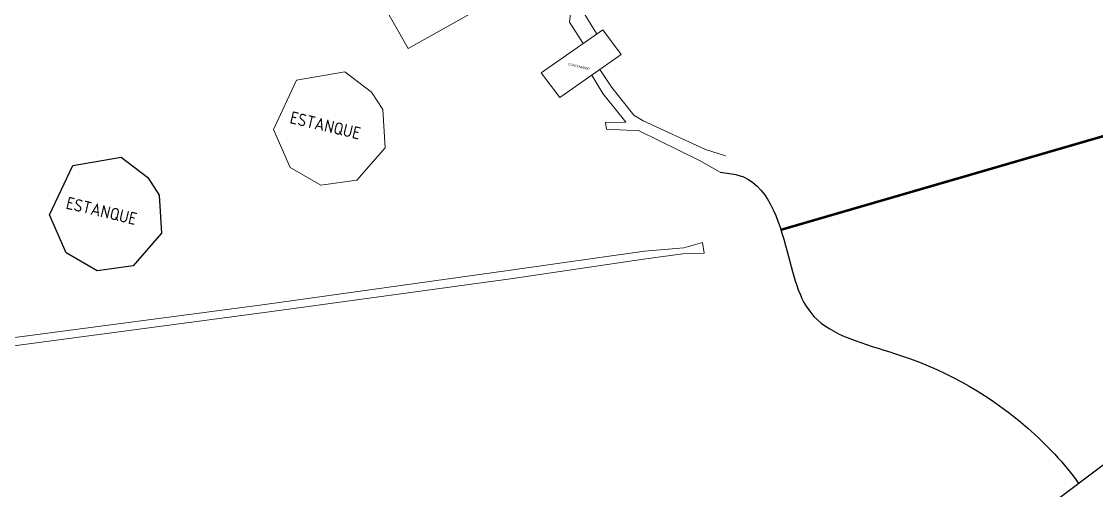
# Model space of a CAD drawing. Header units: inches. Extents: x 725.5 to 800.4, y -655.3 to -591.9.
# Drawn here: x 771.78 to 789.01, y -631.18 to -623.67 of the extents above; entities that cross this region are included whole.
import ezdxf

# ---------------------------------------------------------------- set-up
doc = ezdxf.new("R2010")
doc.units = ezdxf.units.IN
doc.header["$MEASUREMENT"] = 0
doc.linetypes.add('CONTINUA', pattern=[0])
for name, color, linetype in [('A_TEXTOLOCAL', 3, 'Continuous'), ('AGUA', 7, 'Continuous'), ('BARRERA', 7, 'Continuous'), ('CERCO', 7, 'Continuous'), ('ESTANQUE-AGUA', 7, 'Continuous'), ('LMAM', 7, 'Continuous')]:
    doc.layers.add(name, color=color, linetype=linetype)
doc.layers.add('ACHUTECH', color=24, linetype='Continuous', lineweight=18)
doc.styles.get("Standard").update_dxf_attribs({"font": 'isocp2.shx'})
doc.styles.add('TEXTO-100', font='romans.shx', dxfattribs={"height": 0.15})
doc.linetypes.add('ZIGZAG', pattern='A,0.00254,-5.08,[131,ltypeshp.shx,S=5.08,R=0,X=-5.08,Y=0],-10.16,[131,ltypeshp.shx,S=5.08,R=180,X=5.08,Y=0],-5.08', length=20.32254)

msp = doc.modelspace()

# ---------------------------------------------------------------- linework, layer by layer
at = {"layer": 'ACHUTECH', "color": 7, "linetype": 'CONTINUA', "lineweight": 13, "ltscale": 500}
for p, q in [((777.976, -624.1), (773.296, -615.842)), ((777.976, -624.1), (781.039, -622.385)), ((780.593, -623.393), (780.562, -623.678)), ((780.562, -623.678), (780.781, -624.019)), ((781.05, -624.435), (781.238, -624.726)), ((781.238, -624.726), (781.592, -625.17)), ((781.592, -625.17), (781.74, -625.259)), ((781.137, -625.283), (781.462, -625.281)), ((781.155, -625.393), (781.137, -625.283)), ((782.742, -625.715), (781.74, -625.259)), ((781.74, -625.259), (782.742, -625.715)), ((781.474, -625.408), (781.155, -625.393)), ((781.668, -625.411), (781.474, -625.408)), ((781.668, -625.411), (782.646, -625.891)), ((782.646, -625.891), (781.668, -625.411)), ((783.059, -625.819), (782.742, -625.715)), ((782.742, -625.715), (783.059, -625.819)), ((782.646, -625.891), (782.978, -626.083)), ((782.978, -626.083), (782.646, -625.891))]:
    msp.add_line(p, q, dxfattribs=at)
at = {"layer": 'ACHUTECH', "color": 7, "linetype": 'CONTINUA', "lineweight": 13, "ltscale": 500, "elevation": 0.394}
for points in [[(781.347, -620.459), (781.072, -622.322), (781.181, -622.382), (780.768, -623.132), (780.782, -623.512), (780.994, -623.862)], [(780.921, -624.525), (781.098, -624.819), (781.462, -625.281), (781.462, -625.281)]]:
    msp.add_lwpolyline(points, dxfattribs=at)
at = {"layer": 'ACHUTECH', "color": 7, "linetype": 'CONTINUA', "lineweight": 13, "ltscale": 500}
for points in [[(781.096, -623.799), (780.11, -624.489), (780.404, -624.887), (781.389, -624.197)], [(781.096, -623.799), (780.11, -624.489), (780.404, -624.887), (781.389, -624.197)], [(779.576, -627.655), (775.679, -628.198), (771.549, -628.742), (769.861, -628.967), (768.054, -629.204), (766.083, -629.473), (765.121, -629.621), (765.124, -629.753), (766.09, -629.624), (768.076, -629.357), (769.859, -629.12), (771.574, -628.871), (775.712, -628.322), (779.615, -627.79), (781.785, -627.468), (782.379, -627.39), (782.719, -627.376), (782.693, -627.207), (782.395, -627.291), (781.766, -627.347)]]:
    msp.add_lwpolyline(points, close=True, dxfattribs=at)
msp.add_lwpolyline([(776.962, -624.472), (777.391, -624.797), (777.572, -625.078), (777.608, -625.689), (777.153, -626.209), (776.577, -626.291), (776.083, -626.005), (775.816, -625.395), (776.187, -624.605), (776.962, -624.472)], dxfattribs=at)
msp.add_open_spline([(782.705, -596.893), (783.1, -597.77), (783.722, -599.148), (784.608, -601.112), (785.765, -602.63), (786.949, -604.583), (787.894, -606.717), (789.414, -608.648), (790.487, -609.57), (792.047, -610.871), (790.594, -611.079), (790.61, -611.839), (789.946, -612.183), (789.834, -613.204), (789.416, -614.235), (788.928, -616.061), (790.86, -618.561), (791.541, -621.735), (793.006, -624.796), (791.989, -627.164), (791.88, -629.61), (792.73, -630.962), (793.244, -631.628)], degree=3, knots=[0, 0, 0, 0, 14.652668, 23.041862, 32.649684, 43.600871, 57.638886, 68.547684, 78.954483, 83.959432, 89.656571, 91.327653, 94.46816, 99.436951, 105.770982, 111.863227, 126.922298, 148.951937, 162.946382, 175.216126, 186.334255, 198.821369, 198.821369, 198.821369, 198.821369], dxfattribs=at)
at = {"layer": 'AGUA', "const_width": 0.0394}
msp.add_lwpolyline([(792.613, -624.584), (791.695, -624.834), (790.606, -625.104), (789.472, -625.4), (783.949, -627.004)], dxfattribs=at)
at = {"layer": 'CERCO'}
msp.add_line((791.977, -628.611), (782.649, -635.642), dxfattribs=at)
at = {"layer": 'ESTANQUE-AGUA'}
msp.add_lwpolyline([(773.376, -625.841), (773.805, -626.166), (773.985, -626.447), (774.021, -627.058), (773.567, -627.578), (772.991, -627.659), (772.497, -627.374), (772.229, -626.764), (772.601, -625.974), (773.376, -625.841)], dxfattribs=at)
at = {"layer": 'LMAM', "linetype": 'ZIGZAG', "ltscale": 0.005}
msp.add_open_spline([(782.978, -626.083), (783.076, -626.093, 0.005), (783.71, -626.157, 0.04), (784.059, -627.324, -1.068), (784.348, -628.621, 0.291), (786.256, -629.047, -0.136), (787.655, -629.865, 0.015), (788.488, -630.739, 0.009), (788.721, -631.066, 0.006)], degree=3, knots=[0, 0, 0, 0, 1.454601, 9.41665, 16.203542, 23.625974, 35.460718, 41.529473, 41.529473, 41.529473, 41.529473], dxfattribs=at)

# ---------------------------------------------------------------- texts
at = {"layer": 'A_TEXTOLOCAL', "color": 7, "insert": (780.889, -624.409), "char_height": 0.03548, "width": 0.94904, "attachment_point": 3, "rotation": 347.6612, "style": 'TEXTO-100'}
msp.add_mtext('{\\fArial|b0|i0|c0|p34;CONTENEDOR}', dxfattribs=at)
at = {"layer": 'BARRERA', "char_height": 0.197, "width": 1.81192, "attachment_point": 1, "rotation": 346.592}
for insert in [(776.112, -625.102), (772.525, -626.471)]:
    msp.add_mtext('ESTANQUE', dxfattribs=dict(at, insert=insert))

doc.saveas('drawing.dxf')
